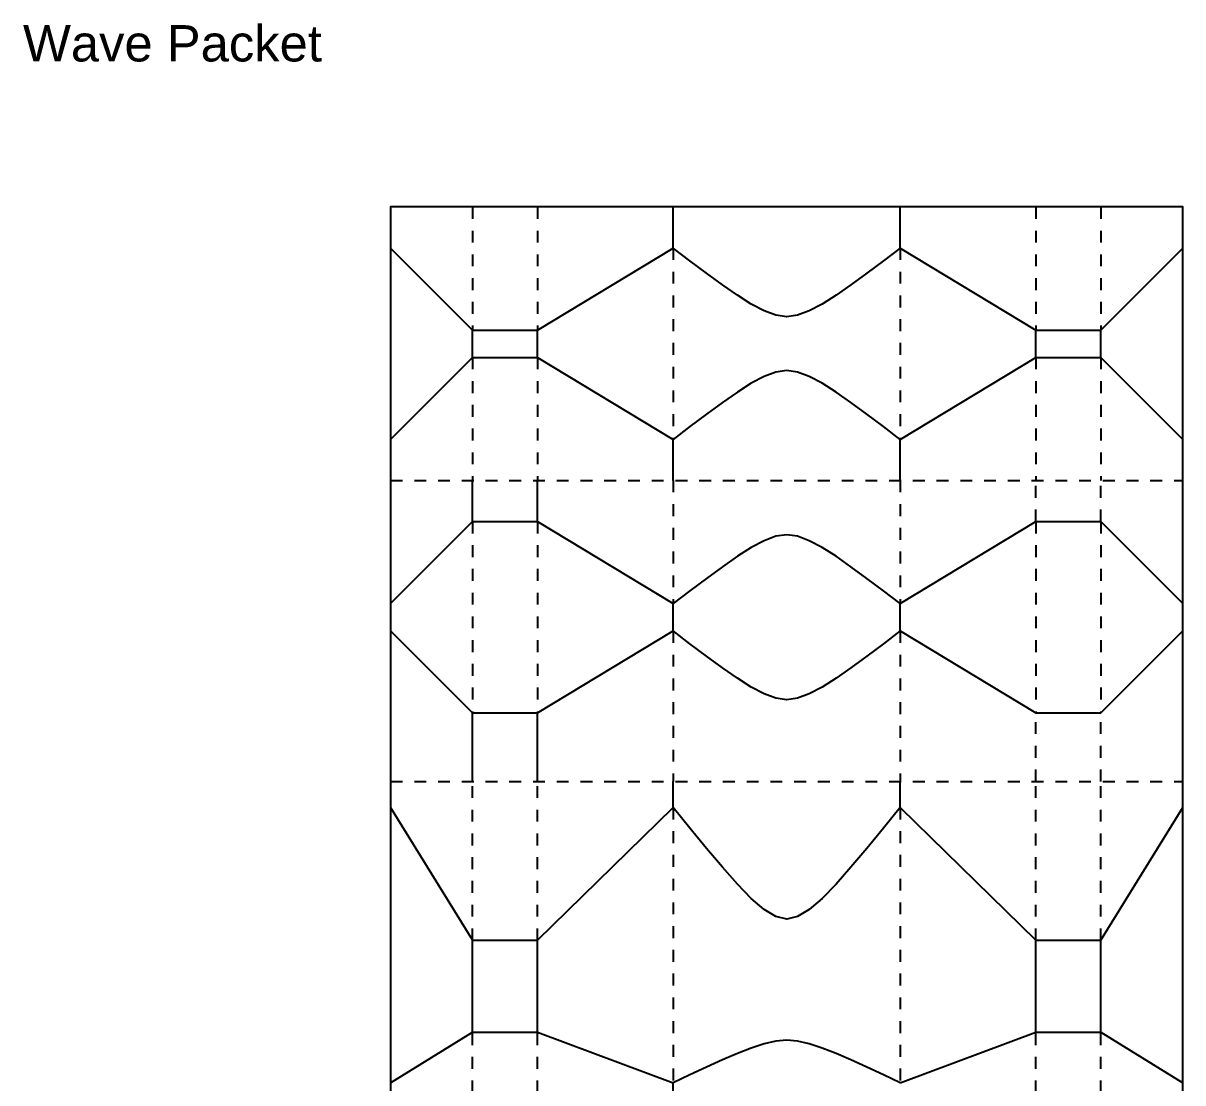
# Model space of a CAD drawing. Extents: x 11 to 192, y -288 to -10.
# Drawn here: x 11.2 to 149.1, y -136.2 to -10.2 of the extents above; entities that cross this region are included whole.
import ezdxf

# ---------------------------------------------------------------- set-up
doc = ezdxf.new("R2010")
doc.units = 0
for name, pattern in [('AI-LINETYPE-1', [2.822222, 1.411111, -1.411111]), ('AI-LINETYPE-10', [2.822222, 1.411111, -1.411111]), ('AI-LINETYPE-12', [2.822222, 1.411111, -1.411111]), ('AI-LINETYPE-13', [2.822222, 1.411111, -1.411111]), ('AI-LINETYPE-14', [2.822222, 1.411111, -1.411111]), ('AI-LINETYPE-15', [2.822222, 1.411111, -1.411111]), ('AI-LINETYPE-16', [2.822222, 1.411111, -1.411111]), ('AI-LINETYPE-17', [2.822222, 1.411111, -1.411111]), ('AI-LINETYPE-18', [2.822222, 1.411111, -1.411111]), ('AI-LINETYPE-2', [2.822222, 1.411111, -1.411111]), ('AI-LINETYPE-20', [2.822222, 1.411111, -1.411111]), ('AI-LINETYPE-21', [2.822222, 1.411111, -1.411111]), ('AI-LINETYPE-22', [2.822222, 1.411111, -1.411111]), ('AI-LINETYPE-23', [2.822222, 1.411111, -1.411111]), ('AI-LINETYPE-24', [2.822222, 1.411111, -1.411111]), ('AI-LINETYPE-25', [2.822222, 1.411111, -1.411111]), ('AI-LINETYPE-26', [2.822222, 1.411111, -1.411111]), ('AI-LINETYPE-29', [2.822222, 1.411111, -1.411111]), ('AI-LINETYPE-3', [2.822222, 1.411111, -1.411111]), ('AI-LINETYPE-30', [2.822222, 1.411111, -1.411111]), ('AI-LINETYPE-31', [2.822222, 1.411111, -1.411111]), ('AI-LINETYPE-32', [2.822222, 1.411111, -1.411111]), ('AI-LINETYPE-33', [2.822222, 1.411111, -1.411111]), ('AI-LINETYPE-34', [2.822222, 1.411111, -1.411111]), ('AI-LINETYPE-35', [2.822222, 1.411111, -1.411111]), ('AI-LINETYPE-36', [2.822222, 1.411111, -1.411111]), ('AI-LINETYPE-37', [2.822222, 1.411111, -1.411111]), ('AI-LINETYPE-38', [2.822222, 1.411111, -1.411111]), ('AI-LINETYPE-39', [2.822222, 1.411111, -1.411111]), ('AI-LINETYPE-4', [2.822222, 1.411111, -1.411111]), ('AI-LINETYPE-5', [2.822222, 1.411111, -1.411111]), ('AI-LINETYPE-6', [2.822222, 1.411111, -1.411111]), ('AI-LINETYPE-7', [2.822222, 1.411111, -1.411111]), ('AI-LINETYPE-8', [2.822222, 1.411111, -1.411111]), ('AI-LINETYPE-9', [2.822222, 1.411111, -1.411111])]:
    doc.linetypes.add(name, pattern=pattern)
for name, color, linetype in [('CUTLINE', 7, 'CONTINUOUS'), ('MOUNTAINLINE', 7, 'CONTINUOUS'), ('TEXT', 7, 'CONTINUOUS'), ('VALLEYLINE', 7, 'CONTINUOUS')]:
    doc.layers.add(name, color=color, linetype=linetype)

# ---------------------------------------------------------------- blocks, each defined once
blk = doc.blocks.new('BLOCK_2')
at = {"layer": 'VALLEYLINE', "color": 7, "linetype": 'AI-LINETYPE-1'}
blk.add_lwpolyline([(54.89, -32.1), (54.89, -157.24)], dxfattribs=at)
blk = doc.blocks.new('BLOCK_3')
at = {"layer": 'VALLEYLINE', "color": 7, "linetype": 'AI-LINETYPE-2'}
blk.add_lwpolyline([(64.64, -32.1), (64.64, -46.73)], dxfattribs=at)
blk = doc.blocks.new('BLOCK_4')
at = {"layer": 'VALLEYLINE', "color": 7, "linetype": 'AI-LINETYPE-3'}
blk.add_lwpolyline([(64.64, -49.99), (64.64, -64.62)], dxfattribs=at)
blk = doc.blocks.new('BLOCK_5')
at = {"layer": 'VALLEYLINE', "color": 7, "linetype": 'AI-LINETYPE-4'}
blk.add_lwpolyline([(64.64, -69.5), (64.64, -92.27)], dxfattribs=at)
blk = doc.blocks.new('BLOCK_6')
at = {"layer": 'VALLEYLINE', "color": 7, "linetype": 'AI-LINETYPE-5'}
blk.add_lwpolyline([(64.64, -119.3), (64.64, -100.41)], dxfattribs=at)
blk = doc.blocks.new('BLOCK_7')
at = {"layer": 'VALLEYLINE', "color": 7, "linetype": 'AI-LINETYPE-6'}
blk.add_lwpolyline([(64.64, -145.86), (64.64, -130.21)], dxfattribs=at)
blk = doc.blocks.new('BLOCK_8')
at = {"layer": 'VALLEYLINE', "color": 7, "linetype": 'AI-LINETYPE-7'}
blk.add_lwpolyline([(88.49, -36.98), (88.49, -59.75)], dxfattribs=at)
blk = doc.blocks.new('BLOCK_9')
at = {"layer": 'VALLEYLINE', "color": 7, "linetype": 'AI-LINETYPE-8'}
blk.add_lwpolyline([(115.46, -36.98), (115.46, -59.75)], dxfattribs=at)
blk = doc.blocks.new('BLOCK_10')
at = {"layer": 'VALLEYLINE', "color": 7, "linetype": 'AI-LINETYPE-9'}
blk.add_lwpolyline([(54.89, -64.62), (149.07, -64.62)], dxfattribs=at)
blk = doc.blocks.new('BLOCK_11')
at = {"layer": 'VALLEYLINE', "color": 7, "linetype": 'AI-LINETYPE-10'}
blk.add_lwpolyline([(54.89, -100.41), (149.07, -100.41)], dxfattribs=at)
blk = doc.blocks.new('BLOCK_13')
at = {"layer": 'VALLEYLINE', "color": 7, "linetype": 'AI-LINETYPE-12'}
blk.add_lwpolyline([(131.6, -32.1), (131.6, -46.73)], dxfattribs=at)
blk = doc.blocks.new('BLOCK_14')
at = {"layer": 'VALLEYLINE', "color": 7, "linetype": 'AI-LINETYPE-13'}
blk.add_lwpolyline([(131.6, -49.99), (131.6, -64.62)], dxfattribs=at)
blk = doc.blocks.new('BLOCK_15')
at = {"layer": 'VALLEYLINE', "color": 7, "linetype": 'AI-LINETYPE-14'}
blk.add_lwpolyline([(131.6, -69.5), (131.6, -92.27)], dxfattribs=at)
blk = doc.blocks.new('BLOCK_16')
at = {"layer": 'VALLEYLINE', "color": 7, "linetype": 'AI-LINETYPE-15'}
blk.add_lwpolyline([(131.6, -119.3), (131.6, -100.41)], dxfattribs=at)
blk = doc.blocks.new('BLOCK_17')
at = {"layer": 'VALLEYLINE', "color": 7, "linetype": 'AI-LINETYPE-16'}
blk.add_lwpolyline([(131.6, -145.86), (131.6, -130.21)], dxfattribs=at)
blk = doc.blocks.new('BLOCK_18')
at = {"layer": 'VALLEYLINE', "color": 7, "linetype": 'AI-LINETYPE-17'}
blk.add_lwpolyline([(131.6, -69.5), (131.6, -64.62)], dxfattribs=at)
blk = doc.blocks.new('BLOCK_19')
at = {"layer": 'VALLEYLINE', "color": 7, "linetype": 'AI-LINETYPE-18'}
blk.add_lwpolyline([(131.6, -100.41), (131.6, -92.23)], dxfattribs=at)
blk = doc.blocks.new('BLOCK_21')
at = {"layer": 'VALLEYLINE', "color": 7, "linetype": 'AI-LINETYPE-20'}
blk.add_lwpolyline([(139.31, -32.1), (139.31, -46.73)], dxfattribs=at)
blk = doc.blocks.new('BLOCK_22')
at = {"layer": 'VALLEYLINE', "color": 7, "linetype": 'AI-LINETYPE-21'}
blk.add_lwpolyline([(139.31, -49.99), (139.31, -64.62)], dxfattribs=at)
blk = doc.blocks.new('BLOCK_23')
at = {"layer": 'VALLEYLINE', "color": 7, "linetype": 'AI-LINETYPE-22'}
blk.add_lwpolyline([(139.31, -69.5), (139.31, -92.27)], dxfattribs=at)
blk = doc.blocks.new('BLOCK_24')
at = {"layer": 'VALLEYLINE', "color": 7, "linetype": 'AI-LINETYPE-23'}
blk.add_lwpolyline([(139.31, -119.3), (139.31, -100.41)], dxfattribs=at)
blk = doc.blocks.new('BLOCK_25')
at = {"layer": 'VALLEYLINE', "color": 7, "linetype": 'AI-LINETYPE-24'}
blk.add_lwpolyline([(139.31, -145.86), (139.31, -130.21)], dxfattribs=at)
blk = doc.blocks.new('BLOCK_26')
at = {"layer": 'VALLEYLINE', "color": 7, "linetype": 'AI-LINETYPE-25'}
blk.add_lwpolyline([(139.31, -69.5), (139.31, -64.62)], dxfattribs=at)
blk = doc.blocks.new('BLOCK_27')
at = {"layer": 'VALLEYLINE', "color": 7, "linetype": 'AI-LINETYPE-26'}
blk.add_lwpolyline([(139.31, -100.41), (139.31, -92.23)], dxfattribs=at)
blk = doc.blocks.new('BLOCK_30')
at = {"layer": 'VALLEYLINE', "color": 7, "linetype": 'AI-LINETYPE-29'}
blk.add_lwpolyline([(72.35, -32.1), (72.35, -46.73)], dxfattribs=at)
blk = doc.blocks.new('BLOCK_31')
at = {"layer": 'VALLEYLINE', "color": 7, "linetype": 'AI-LINETYPE-30'}
blk.add_lwpolyline([(72.35, -49.99), (72.35, -64.62)], dxfattribs=at)
blk = doc.blocks.new('BLOCK_32')
at = {"layer": 'VALLEYLINE', "color": 7, "linetype": 'AI-LINETYPE-31'}
blk.add_lwpolyline([(115.46, -64.62), (115.46, -79.26)], dxfattribs=at)
blk = doc.blocks.new('BLOCK_33')
at = {"layer": 'VALLEYLINE', "color": 7, "linetype": 'AI-LINETYPE-32'}
blk.add_lwpolyline([(88.49, -64.62), (88.49, -79.26)], dxfattribs=at)
blk = doc.blocks.new('BLOCK_34')
at = {"layer": 'VALLEYLINE', "color": 7, "linetype": 'AI-LINETYPE-33'}
blk.add_lwpolyline([(115.46, -82.52), (115.46, -100.41)], dxfattribs=at)
blk = doc.blocks.new('BLOCK_35')
at = {"layer": 'VALLEYLINE', "color": 7, "linetype": 'AI-LINETYPE-34'}
blk.add_lwpolyline([(88.49, -82.52), (88.49, -100.41)], dxfattribs=at)
blk = doc.blocks.new('BLOCK_36')
at = {"layer": 'VALLEYLINE', "color": 7, "linetype": 'AI-LINETYPE-35'}
blk.add_lwpolyline([(72.35, -69.5), (72.35, -92.27)], dxfattribs=at)
blk = doc.blocks.new('BLOCK_37')
at = {"layer": 'VALLEYLINE', "color": 7, "linetype": 'AI-LINETYPE-36'}
blk.add_lwpolyline([(72.35, -119.3), (72.35, -100.41)], dxfattribs=at)
blk = doc.blocks.new('BLOCK_38')
at = {"layer": 'VALLEYLINE', "color": 7, "linetype": 'AI-LINETYPE-37'}
blk.add_lwpolyline([(72.35, -145.86), (72.35, -130.21)], dxfattribs=at)
blk = doc.blocks.new('BLOCK_39')
at = {"layer": 'VALLEYLINE', "color": 7, "linetype": 'AI-LINETYPE-38'}
blk.add_lwpolyline([(88.49, -103.51), (88.49, -136.24)], dxfattribs=at)
blk = doc.blocks.new('BLOCK_40')
at = {"layer": 'VALLEYLINE', "color": 7, "linetype": 'AI-LINETYPE-39'}
blk.add_lwpolyline([(115.46, -103.51), (115.46, -136.24)], dxfattribs=at)
blk = doc.blocks.new('BLOCK_82')
at = {"layer": 'MOUNTAINLINE', "color": 7}
blk.add_lwpolyline([(54.89, -36.98), (64.64, -46.73)], dxfattribs=at)
blk = doc.blocks.new('BLOCK_83')
at = {"layer": 'MOUNTAINLINE', "color": 7}
blk.add_lwpolyline([(54.89, -59.75), (64.64, -49.99)], dxfattribs=at)
blk = doc.blocks.new('BLOCK_84')
at = {"layer": 'MOUNTAINLINE', "color": 7}
blk.add_lwpolyline([(64.64, -46.73), (72.35, -46.73)], dxfattribs=at)
blk = doc.blocks.new('BLOCK_85')
at = {"layer": 'MOUNTAINLINE', "color": 7}
blk.add_lwpolyline([(64.64, -49.99), (72.35, -49.99)], dxfattribs=at)
blk = doc.blocks.new('BLOCK_86')
at = {"layer": 'MOUNTAINLINE', "color": 7}
blk.add_lwpolyline([(72.35, -46.73), (88.49, -36.98)], dxfattribs=at)
blk = doc.blocks.new('BLOCK_87')
at = {"layer": 'MOUNTAINLINE', "color": 7}
blk.add_lwpolyline([(72.35, -49.99), (88.49, -59.75)], dxfattribs=at)
blk = doc.blocks.new('BLOCK_88')
at = {"layer": 'MOUNTAINLINE', "color": 7}
blk.add_lwpolyline([(115.46, -36.98), (113.47, -38.5), (111.51, -39.98), (109.62, -41.36), (107.84, -42.6), (106.18, -43.65), (104.66, -44.46), (103.27, -44.98), (101.98, -45.17), (100.68, -44.98), (99.29, -44.46), (97.77, -43.65), (96.11, -42.6), (94.33, -41.36), (92.44, -39.98), (90.48, -38.5), (88.49, -36.98)], dxfattribs=at)
blk = doc.blocks.new('BLOCK_89')
at = {"layer": 'MOUNTAINLINE', "color": 7}
blk.add_lwpolyline([(115.46, -59.75), (113.47, -58.22), (111.51, -56.74), (109.62, -55.36), (107.84, -54.12), (106.18, -53.07), (104.66, -52.26), (103.27, -51.74), (101.98, -51.55), (100.68, -51.74), (99.29, -52.26), (97.77, -53.07), (96.11, -54.12), (94.33, -55.36), (92.44, -56.74), (90.48, -58.22), (88.49, -59.75)], dxfattribs=at)
blk = doc.blocks.new('BLOCK_90')
at = {"layer": 'MOUNTAINLINE', "color": 7}
blk.add_lwpolyline([(115.46, -36.98), (131.6, -46.73)], dxfattribs=at)
blk = doc.blocks.new('BLOCK_91')
at = {"layer": 'MOUNTAINLINE', "color": 7}
blk.add_lwpolyline([(115.46, -59.75), (131.6, -49.99)], dxfattribs=at)
blk = doc.blocks.new('BLOCK_92')
at = {"layer": 'MOUNTAINLINE', "color": 7}
blk.add_lwpolyline([(131.6, -46.73), (139.31, -46.73)], dxfattribs=at)
blk = doc.blocks.new('BLOCK_93')
at = {"layer": 'MOUNTAINLINE', "color": 7}
blk.add_lwpolyline([(131.6, -49.99), (139.31, -49.99)], dxfattribs=at)
blk = doc.blocks.new('BLOCK_94')
at = {"layer": 'MOUNTAINLINE', "color": 7}
blk.add_lwpolyline([(139.31, -46.73), (149.07, -36.98)], dxfattribs=at)
blk = doc.blocks.new('BLOCK_95')
at = {"layer": 'MOUNTAINLINE', "color": 7}
blk.add_lwpolyline([(139.31, -49.99), (149.07, -59.75)], dxfattribs=at)
blk = doc.blocks.new('BLOCK_96')
at = {"layer": 'MOUNTAINLINE', "color": 7}
blk.add_lwpolyline([(54.89, -103.51), (64.64, -119.3)], dxfattribs=at)
blk = doc.blocks.new('BLOCK_97')
at = {"layer": 'MOUNTAINLINE', "color": 7}
blk.add_lwpolyline([(54.89, -136.24), (64.64, -130.21)], dxfattribs=at)
blk = doc.blocks.new('BLOCK_99')
at = {"layer": 'MOUNTAINLINE', "color": 7}
blk.add_lwpolyline([(64.64, -119.3), (72.35, -119.3)], dxfattribs=at)
blk = doc.blocks.new('BLOCK_100')
at = {"layer": 'MOUNTAINLINE', "color": 7}
blk.add_lwpolyline([(64.64, -130.21), (72.35, -130.21)], dxfattribs=at)
blk = doc.blocks.new('BLOCK_101')
at = {"layer": 'MOUNTAINLINE', "color": 7}
blk.add_lwpolyline([(72.35, -119.3), (88.49, -103.51)], dxfattribs=at)
blk = doc.blocks.new('BLOCK_102')
at = {"layer": 'MOUNTAINLINE', "color": 7}
blk.add_lwpolyline([(72.35, -130.21), (88.49, -136.24)], dxfattribs=at)
blk = doc.blocks.new('BLOCK_104')
at = {"layer": 'MOUNTAINLINE', "color": 7}
blk.add_lwpolyline([(115.46, -103.51), (113.47, -105.98), (111.51, -108.37), (109.62, -110.61), (107.84, -112.61), (106.18, -114.31), (104.66, -115.62), (103.27, -116.47), (101.98, -116.77), (100.68, -116.47), (99.29, -115.62), (97.77, -114.31), (96.11, -112.61), (94.33, -110.61), (92.44, -108.37), (90.48, -105.98), (88.49, -103.51)], dxfattribs=at)
blk = doc.blocks.new('BLOCK_105')
at = {"layer": 'MOUNTAINLINE', "color": 7}
blk.add_lwpolyline([(115.46, -136.24), (113.47, -135.3), (111.51, -134.39), (109.62, -133.53), (107.84, -132.77), (106.18, -132.12), (104.66, -131.62), (103.27, -131.3), (101.98, -131.18), (100.68, -131.3), (99.29, -131.62), (97.77, -132.12), (96.11, -132.77), (94.33, -133.53), (92.44, -134.39), (90.48, -135.3), (88.49, -136.24)], dxfattribs=at)
blk = doc.blocks.new('BLOCK_107')
at = {"layer": 'MOUNTAINLINE', "color": 7}
blk.add_lwpolyline([(115.46, -103.51), (131.6, -119.3)], dxfattribs=at)
blk = doc.blocks.new('BLOCK_108')
at = {"layer": 'MOUNTAINLINE', "color": 7}
blk.add_lwpolyline([(115.46, -136.24), (131.6, -130.21)], dxfattribs=at)
blk = doc.blocks.new('BLOCK_110')
at = {"layer": 'MOUNTAINLINE', "color": 7}
blk.add_lwpolyline([(131.6, -119.3), (139.31, -119.3)], dxfattribs=at)
blk = doc.blocks.new('BLOCK_111')
at = {"layer": 'MOUNTAINLINE', "color": 7}
blk.add_lwpolyline([(131.6, -130.21), (139.31, -130.21)], dxfattribs=at)
blk = doc.blocks.new('BLOCK_112')
at = {"layer": 'MOUNTAINLINE', "color": 7}
blk.add_lwpolyline([(139.31, -119.3), (149.07, -103.51)], dxfattribs=at)
blk = doc.blocks.new('BLOCK_113')
at = {"layer": 'MOUNTAINLINE', "color": 7}
blk.add_lwpolyline([(139.31, -130.21), (149.07, -136.24)], dxfattribs=at)
blk = doc.blocks.new('BLOCK_115')
at = {"layer": 'MOUNTAINLINE', "color": 7}
blk.add_lwpolyline([(64.64, -49.99), (64.64, -46.73)], dxfattribs=at)
blk = doc.blocks.new('BLOCK_116')
at = {"layer": 'MOUNTAINLINE', "color": 7}
blk.add_lwpolyline([(72.35, -49.99), (72.35, -46.73)], dxfattribs=at)
blk = doc.blocks.new('BLOCK_117')
at = {"layer": 'MOUNTAINLINE', "color": 7}
blk.add_lwpolyline([(131.6, -49.99), (131.6, -46.73)], dxfattribs=at)
blk = doc.blocks.new('BLOCK_118')
at = {"layer": 'MOUNTAINLINE', "color": 7}
blk.add_lwpolyline([(139.31, -49.99), (139.31, -46.73)], dxfattribs=at)
blk = doc.blocks.new('BLOCK_119')
at = {"layer": 'MOUNTAINLINE', "color": 7}
blk.add_lwpolyline([(64.64, -69.5), (64.64, -64.62)], dxfattribs=at)
blk = doc.blocks.new('BLOCK_120')
at = {"layer": 'MOUNTAINLINE', "color": 7}
blk.add_lwpolyline([(64.64, -100.41), (64.64, -92.23)], dxfattribs=at)
blk = doc.blocks.new('BLOCK_121')
at = {"layer": 'MOUNTAINLINE', "color": 7}
blk.add_lwpolyline([(64.64, -130.21), (64.64, -119.3)], dxfattribs=at)
blk = doc.blocks.new('BLOCK_122')
at = {"layer": 'MOUNTAINLINE', "color": 7}
blk.add_lwpolyline([(72.35, -69.5), (72.35, -64.62)], dxfattribs=at)
blk = doc.blocks.new('BLOCK_123')
at = {"layer": 'MOUNTAINLINE', "color": 7}
blk.add_lwpolyline([(72.35, -100.41), (72.35, -92.23)], dxfattribs=at)
blk = doc.blocks.new('BLOCK_124')
at = {"layer": 'MOUNTAINLINE', "color": 7}
blk.add_lwpolyline([(72.35, -130.21), (72.35, -119.3)], dxfattribs=at)
blk = doc.blocks.new('BLOCK_130')
at = {"layer": 'MOUNTAINLINE', "color": 7}
blk.add_lwpolyline([(54.89, -79.26), (64.64, -69.5)], dxfattribs=at)
blk = doc.blocks.new('BLOCK_131')
at = {"layer": 'MOUNTAINLINE', "color": 7}
blk.add_lwpolyline([(54.89, -82.52), (64.64, -92.27)], dxfattribs=at)
blk = doc.blocks.new('BLOCK_132')
at = {"layer": 'MOUNTAINLINE', "color": 7}
blk.add_lwpolyline([(64.64, -69.5), (72.35, -69.5)], dxfattribs=at)
blk = doc.blocks.new('BLOCK_133')
at = {"layer": 'MOUNTAINLINE', "color": 7}
blk.add_lwpolyline([(64.64, -92.27), (72.35, -92.27)], dxfattribs=at)
blk = doc.blocks.new('BLOCK_134')
at = {"layer": 'MOUNTAINLINE', "color": 7}
blk.add_lwpolyline([(72.35, -69.5), (88.49, -79.26)], dxfattribs=at)
blk = doc.blocks.new('BLOCK_135')
at = {"layer": 'MOUNTAINLINE', "color": 7}
blk.add_lwpolyline([(72.35, -92.27), (88.49, -82.52)], dxfattribs=at)
blk = doc.blocks.new('BLOCK_136')
at = {"layer": 'MOUNTAINLINE', "color": 7}
blk.add_lwpolyline([(115.46, -79.26), (113.47, -77.74), (111.51, -76.26), (109.62, -74.88), (107.84, -73.64), (106.18, -72.59), (104.66, -71.78), (103.27, -71.26), (101.98, -71.07), (100.68, -71.26), (99.29, -71.78), (97.77, -72.59), (96.11, -73.64), (94.33, -74.88), (92.44, -76.26), (90.48, -77.74), (88.49, -79.26)], dxfattribs=at)
blk = doc.blocks.new('BLOCK_137')
at = {"layer": 'MOUNTAINLINE', "color": 7}
blk.add_lwpolyline([(115.46, -82.52), (113.47, -84.04), (111.51, -85.52), (109.62, -86.9), (107.84, -88.14), (106.18, -89.19), (104.66, -90), (103.27, -90.52), (101.98, -90.71), (100.68, -90.52), (99.29, -90), (97.77, -89.19), (96.11, -88.14), (94.33, -86.9), (92.44, -85.52), (90.48, -84.04), (88.49, -82.52)], dxfattribs=at)
blk = doc.blocks.new('BLOCK_138')
at = {"layer": 'MOUNTAINLINE', "color": 7}
blk.add_lwpolyline([(115.46, -79.26), (131.6, -69.5)], dxfattribs=at)
blk = doc.blocks.new('BLOCK_139')
at = {"layer": 'MOUNTAINLINE', "color": 7}
blk.add_lwpolyline([(115.46, -82.52), (131.6, -92.27)], dxfattribs=at)
blk = doc.blocks.new('BLOCK_140')
at = {"layer": 'MOUNTAINLINE', "color": 7}
blk.add_lwpolyline([(131.6, -69.5), (139.31, -69.5)], dxfattribs=at)
blk = doc.blocks.new('BLOCK_141')
at = {"layer": 'MOUNTAINLINE', "color": 7}
blk.add_lwpolyline([(131.6, -92.27), (139.31, -92.27)], dxfattribs=at)
blk = doc.blocks.new('BLOCK_142')
at = {"layer": 'MOUNTAINLINE', "color": 7}
blk.add_lwpolyline([(139.31, -69.5), (149.07, -79.26)], dxfattribs=at)
blk = doc.blocks.new('BLOCK_143')
at = {"layer": 'MOUNTAINLINE', "color": 7}
blk.add_lwpolyline([(139.31, -92.27), (149.07, -82.52)], dxfattribs=at)
blk = doc.blocks.new('BLOCK_144')
at = {"layer": 'MOUNTAINLINE', "color": 7}
blk.add_lwpolyline([(88.49, -64.62), (88.49, -59.75)], dxfattribs=at)
blk = doc.blocks.new('BLOCK_145')
at = {"layer": 'MOUNTAINLINE', "color": 7}
blk.add_lwpolyline([(115.46, -64.62), (115.46, -59.75)], dxfattribs=at)
blk = doc.blocks.new('BLOCK_146')
at = {"layer": 'MOUNTAINLINE', "color": 7}
blk.add_lwpolyline([(88.49, -36.98), (88.49, -32.1)], dxfattribs=at)
blk = doc.blocks.new('BLOCK_147')
at = {"layer": 'MOUNTAINLINE', "color": 7}
blk.add_lwpolyline([(115.46, -36.98), (115.46, -32.1)], dxfattribs=at)
blk = doc.blocks.new('BLOCK_148')
at = {"layer": 'MOUNTAINLINE', "color": 7}
blk.add_lwpolyline([(115.46, -82.52), (115.46, -79.26)], dxfattribs=at)
blk = doc.blocks.new('BLOCK_149')
at = {"layer": 'MOUNTAINLINE', "color": 7}
blk.add_lwpolyline([(88.49, -82.52), (88.49, -79.26)], dxfattribs=at)
blk = doc.blocks.new('BLOCK_150')
at = {"layer": 'MOUNTAINLINE', "color": 7}
blk.add_lwpolyline([(115.46, -103.66), (115.46, -100.41)], dxfattribs=at)
blk = doc.blocks.new('BLOCK_151')
at = {"layer": 'MOUNTAINLINE', "color": 7}
blk.add_lwpolyline([(88.49, -103.66), (88.49, -100.41)], dxfattribs=at)
blk = doc.blocks.new('BLOCK_152')
at = {"layer": 'MOUNTAINLINE', "color": 7}
blk.add_lwpolyline([(131.6, -130.21), (131.6, -119.3)], dxfattribs=at)
blk = doc.blocks.new('BLOCK_153')
at = {"layer": 'MOUNTAINLINE', "color": 7}
blk.add_lwpolyline([(139.31, -130.21), (139.31, -119.3)], dxfattribs=at)
blk = doc.blocks.new('BLOCK_155')
at = {"layer": 'MOUNTAINLINE', "color": 7}
blk.add_lwpolyline([(88.49, -145.86), (88.49, -136.24)], dxfattribs=at)

msp = doc.modelspace()

# ---------------------------------------------------------------- linework, layer by layer
at = {"layer": 'CUTLINE', "color": 7}
msp.add_lwpolyline([(149.07, -157.24), (149.07, -32.1), (54.89, -32.1), (54.89, -157.24)], dxfattribs=at)

# ---------------------------------------------------------------- block references
at = {"layer": 'MOUNTAINLINE'}
for name in ['BLOCK_146', 'BLOCK_147', 'BLOCK_82', 'BLOCK_86', 'BLOCK_88', 'BLOCK_90', 'BLOCK_94', 'BLOCK_84', 'BLOCK_115', 'BLOCK_116', 'BLOCK_92', 'BLOCK_117', 'BLOCK_118', 'BLOCK_83', 'BLOCK_85', 'BLOCK_87', 'BLOCK_91', 'BLOCK_93', 'BLOCK_95', 'BLOCK_89', 'BLOCK_144', 'BLOCK_145', 'BLOCK_119', 'BLOCK_122', 'BLOCK_130', 'BLOCK_132', 'BLOCK_134', 'BLOCK_138', 'BLOCK_140', 'BLOCK_142', 'BLOCK_136', 'BLOCK_149', 'BLOCK_148', 'BLOCK_131', 'BLOCK_135', 'BLOCK_137', 'BLOCK_139', 'BLOCK_143', 'BLOCK_120', 'BLOCK_133', 'BLOCK_123', 'BLOCK_141', 'BLOCK_151', 'BLOCK_150', 'BLOCK_96', 'BLOCK_101', 'BLOCK_104', 'BLOCK_107', 'BLOCK_112', 'BLOCK_99', 'BLOCK_121', 'BLOCK_124', 'BLOCK_110', 'BLOCK_152', 'BLOCK_153', 'BLOCK_97', 'BLOCK_100', 'BLOCK_102', 'BLOCK_108', 'BLOCK_111', 'BLOCK_113', 'BLOCK_105', 'BLOCK_155']:
    msp.add_blockref(name, (0, 0), dxfattribs=at)
at = {"layer": 'VALLEYLINE'}
for name in ['BLOCK_2', 'BLOCK_3', 'BLOCK_30', 'BLOCK_13', 'BLOCK_21', 'BLOCK_8', 'BLOCK_9', 'BLOCK_4', 'BLOCK_31', 'BLOCK_14', 'BLOCK_22', 'BLOCK_10', 'BLOCK_33', 'BLOCK_32', 'BLOCK_18', 'BLOCK_26', 'BLOCK_5', 'BLOCK_36', 'BLOCK_15', 'BLOCK_23', 'BLOCK_35', 'BLOCK_34', 'BLOCK_19', 'BLOCK_27', 'BLOCK_11', 'BLOCK_6', 'BLOCK_37', 'BLOCK_16', 'BLOCK_24', 'BLOCK_39', 'BLOCK_40', 'BLOCK_7', 'BLOCK_38', 'BLOCK_17', 'BLOCK_25']:
    msp.add_blockref(name, (0, 0), dxfattribs=at)

# ---------------------------------------------------------------- texts
at = {"layer": 'TEXT', "color": 7, "insert": (11.19, -14.86), "char_height": 4.318, "attachment_point": 7}
msp.add_mtext('\\fArial|b0|i0|c0|p34;\\W1;Wave Packet', dxfattribs=at)

doc.saveas('drawing.dxf')
